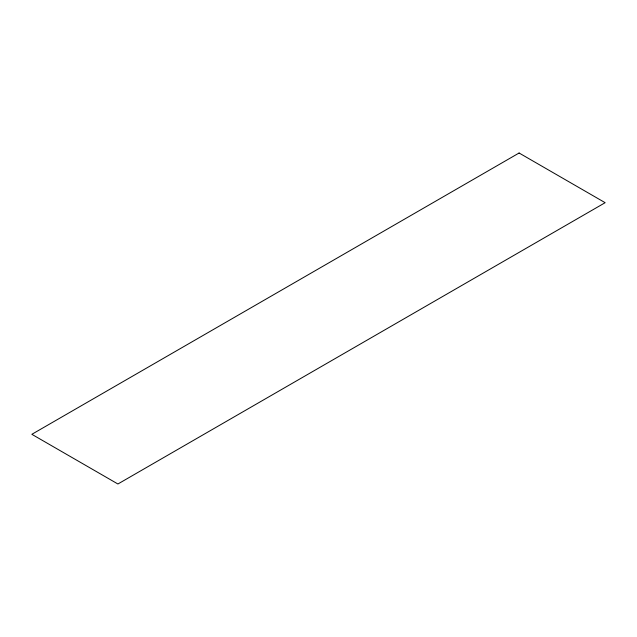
<?xml version="1.0" encoding="UTF-8"?>
<svg xmlns="http://www.w3.org/2000/svg" width="637" height="637" viewBox="0 0 637 637"><rect width="100%" height="100%" fill="white"/><g stroke="black" fill="none" stroke-linecap="round" stroke-linejoin="round"><path stroke-width="0.96" d="M519.091 153.007L31.85 434.307L117.909 483.993L605.15 202.693L519.091 153.007"/></g></svg>
